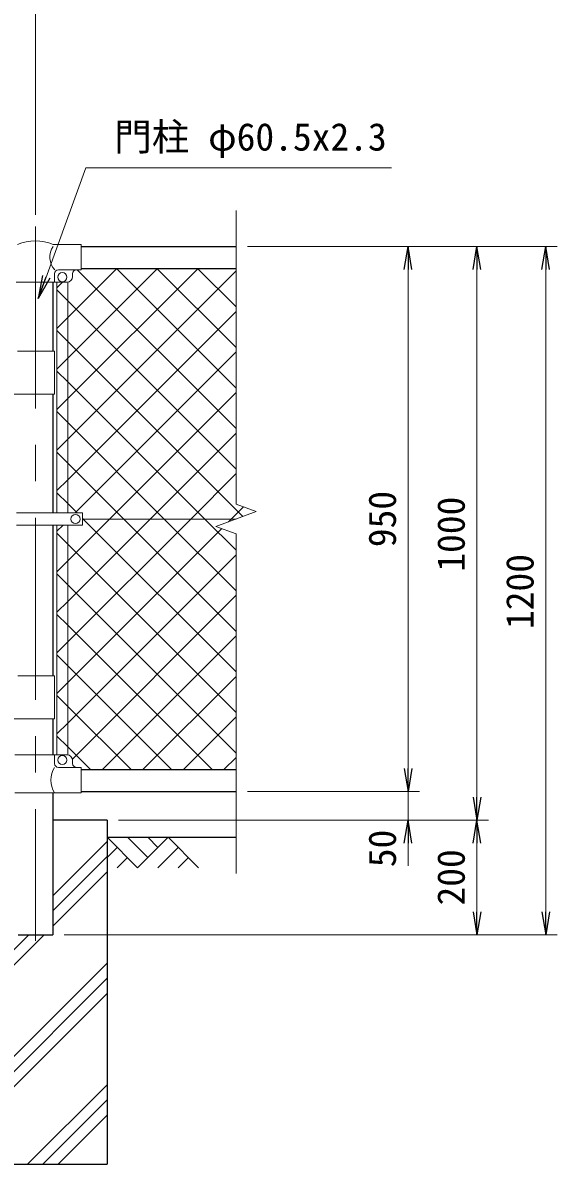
# Model space of a CAD drawing. Units: millimetres, scale not verified. Extents: x -4200 to 4200, y -2970 to 2970.
# Drawn here: x -1606 to -674, y -1039 to 952 of the extents above; entities that cross this region are included whole.
import ezdxf
from ezdxf.enums import TextEntityAlignment as Align

# ---------------------------------------------------------------- set-up
doc = ezdxf.new("R2010")
doc.units = ezdxf.units.MM
doc.header["$LTSCALE"] = 10
doc.linetypes.add('USER1', pattern=[50.8, 31.75, -6.35, 6.35, -6.35])
for name, color, linetype, lineweight in [('0-1_D-BMK', 2, 'USER1', 13), ('0-2_D-STR1', 1, 'Continuous', 25), ('0-3_D-STR3', 3, 'Continuous', 13), ('0-4_D-DCR-HCH', 7, 'Continuous', 13), ('0-5_D-BGD', 7, 'Continuous', 25), ('0-6_D-STR4', 7, 'Continuous', 25), ('0-7_D-STR-DIM', 7, 'Continuous', 13), ('0-A_D-STR-TXT', 7, 'Continuous', 13), ('0-B_D-STR2', 7, 'Continuous', 13)]:
    doc.layers.add(name, color=color, linetype=linetype, lineweight=lineweight)
doc.layers.add('0-8_0', color=7, linetype='Continuous')
doc.styles.add('ＭＳ ゴシック', font='')
doc.styles.get('ＭＳ ゴシック').set_extended_font_data('MS Gothic')

# ---------------------------------------------------------------- blocks, each defined once
blk = doc.blocks.new('_Open')
at = {"layer": '0-8_0'}
blk.add_line((-10, 1.667), (0, 0), dxfattribs=at)
blk.add_lwpolyline([(-10, -1.667), (0, 0), (-10, 0)], dxfattribs=at)

msp = doc.modelspace()

# ---------------------------------------------------------------- linework, layer by layer
at = {"layer": '0-1_D-BMK'}
msp.add_line((-1584.05, 596.61), (-1584.05, -649.21), dxfattribs=at)
at = {"layer": '0-2_D-STR1'}
for p, q in [((-1504.05, 561.37), (-1234.05, 561.37)), ((-1504.05, 523.37), (-1234.05, 523.37)), ((-1553.8, 499.07), (-1553.8, 378.87)), ((-1553.8, 303.87), (-1553.8, 96.87)), ((-1553.8, 75.87), (-1553.8, -187.13)), ((-1553.8, -262.13), (-1553.8, -324.93)), ((-1504.05, -350.63), (-1234.05, -350.63)), ((-1553.8, -390.93), (-1553.8, -638.63)), ((-1504.05, -388.63), (-1234.05, -388.63)), ((-1614.3, -638.63), (-1553.8, -638.63))]:
    msp.add_line(p, q, dxfattribs=at)
at = {"layer": '0-3_D-STR3'}
for p, q in [((-1552.91, 565.07), (-1504.05, 565.07)), ((-1504.05, 521.07), (-1504.05, 565.07)), ((-1543.65, 521.07), (-1504.05, 521.07)), ((-1617.45, 499.07), (-1529.05, 499.07)), ((-1550.65, 514.07), (-1550.65, 499.07)), ((-1546.55, 499.07), (-1546.55, 96.87)), ((-1527.55, 499.07), (-1527.55, 96.87)), ((-1519.05, 509.07), (-1519.05, 514.07)), ((-1614.98, 378.87), (-1550.75, 378.87)), ((-1550.75, 378.87), (-1550.75, 303.87)), ((-1636.58, 303.87), (-1550.75, 303.87)), ((-1616.85, 96.87), (-1502.05, 96.87)), ((-1502.05, 96.87), (-1502.05, 75.87)), ((-1234.05, 86.37), (-1502.05, 86.37)), ((-1616.85, 75.87), (-1502.05, 75.87)), ((-1546.55, -324.93), (-1546.55, 75.87)), ((-1527.55, -324.93), (-1527.55, 75.87)), ((-1614.84, -187.13), (-1550.5, -187.13)), ((-1550.5, -187.13), (-1550.5, -262.13)), ((-1636.44, -262.13), (-1550.5, -262.13)), ((-1619.75, -324.93), (-1529.05, -324.93)), ((-1550.65, -324.93), (-1550.65, -339.93)), ((-1519.05, -334.93), (-1519.05, -339.93)), ((-1543.65, -346.93), (-1504.05, -346.93)), ((-1504.05, -346.93), (-1504.05, -390.93)), ((-1619.75, -390.93), (-1504.05, -390.93))]:
    msp.add_line(p, q, dxfattribs=at)
for centre in [(-1537.05, 508.07), (-1514.05, 86.37), (-1537.05, -333.93)]:
    msp.add_circle(centre, 8, dxfattribs=at)
for centre, radius, start, end in [((-1584.05, 491.37), 80, 67.09875, 113.10629), ((-1525.52, 543.12), 33.4, 146.35914, 222.2959), ((-1543.65, 514.07), 7, 90, 180), ((-1512.05, 514.07), 7, 90, 180), ((-1529.05, 509.07), 10, 270, 0), ((-1529.05, -334.93), 10, 0, 90), ((-1516.43, -368.93), 40.68, 147.25964, 212.74036), ((-1543.65, -339.93), 7, 180, 270), ((-1512.05, -339.93), 7, 180, 270)]:
    msp.add_arc(centre, radius, start, end, dxfattribs=at)
at = {"layer": '0-4_D-DCR-HCH'}
for p, q in [((-1553.8, -570.56), (-1459.05, -475.81)), ((-1405.83, -521.84), (-1459.05, -468.63)), ((-1388.1, -504.11), (-1423.57, -468.63)), ((-1352.62, -468.63), (-1405.83, -521.84)), ((-1370.27, -486.46), (-1388.1, -468.63)), ((-1352.62, -468.63), (-1299.41, -521.84)), ((-1441.31, -486.37), (-1459.05, -504.03)), ((-1334.88, -486.37), (-1370.52, -521.84)), ((-1553.8, -597.07), (-1459.05, -502.32)), ((-1423.57, -504.11), (-1441.39, -521.84)), ((-1317.15, -504.11), (-1334.97, -521.84)), ((-1553.8, -623.59), (-1459.05, -528.84)), ((-1709.05, -778.84), (-1568.84, -638.63)), ((-1709.05, -752.32), (-1595.36, -638.63)), ((-1709.05, -937.94), (-1459.05, -687.94)), ((-1709.05, -964.45), (-1459.05, -714.45)), ((-1709.05, -990.97), (-1459.05, -740.97)), ((-1597.61, -1038.63), (-1459.05, -900.07)), ((-1571.09, -1038.63), (-1459.05, -926.59)), ((-1544.58, -1038.63), (-1459.05, -953.1))]:
    msp.add_line(p, q, dxfattribs=at)
at = {"layer": '0-5_D-BGD'}
msp.add_line((-1459.05, -468.63), (-1234.05, -468.63), dxfattribs=at)
at = {"layer": '0-6_D-STR4'}
for p, q in [((-1459.05, -438.63), (-1553.8, -438.63)), ((-1459.05, -438.63), (-1459.05, -1038.63)), ((-1709.05, -1038.63), (-1459.05, -1038.63))]:
    msp.add_line(p, q, dxfattribs=at)
at = {"layer": '0-7_D-STR-DIM'}
for p, q in [((-1584.05, 616.61), (-1584.05, 1071.37)), ((-1234.05, 112.02), (-1234.05, 624.37)), ((-1214.05, 561.37), (-914.05, 561.37)), ((-1214.05, 561.37), (-794.05, 561.37)), ((-1214.05, 561.37), (-674.05, 561.37)), ((-934.05, -348.63), (-934.05, 521.37)), ((-814.05, -398.63), (-814.05, 521.37)), ((-694.05, -598.63), (-694.05, 521.37)), ((-1198.81, 99.19), (-1234.05, 112.02)), ((-1269.28, 73.54), (-1198.81, 99.19)), ((-1234.05, 60.72), (-1269.28, 73.54)), ((-1234.05, -531.63), (-1234.05, 60.72)), ((-934.05, -348.63), (-934.05, -308.63)), ((-1214.05, -388.63), (-914.05, -388.63)), ((-1214.05, -388.63), (-914.05, -388.63)), ((-934.05, -438.63), (-934.05, -388.63)), ((-1439.05, -438.63), (-914.05, -438.63)), ((-1439.05, -438.63), (-794.05, -438.63)), ((-1439.05, -438.63), (-794.05, -438.63)), ((-934.05, -478.63), (-934.05, -518.63)), ((-814.05, -478.63), (-814.05, -598.63)), ((-1533.8, -638.63), (-674.05, -638.63)), ((-1533.8, -638.63), (-794.05, -638.63))]:
    msp.add_line(p, q, dxfattribs=at)
at = {"layer": '0-A_D-STR-TXT'}
msp.add_lwpolyline([(-963.15, 698.46), (-1496.31, 698.46), (-1578.24, 472.73)], dxfattribs=at)
at = {"layer": '0-B_D-STR2'}
for p, q in [((-1527.55, 437.64), (-1441.82, 523.37)), ((-1527.55, 366.93), (-1371.11, 523.37)), ((-1527.55, 296.22), (-1300.4, 523.37)), ((-1527.55, 225.51), (-1234.05, 519.01)), ((-1517.6, 518.3), (-1516.28, 519.62)), ((-1234.05, 243.95), (-1511.16, 521.07)), ((-1234.05, 314.66), (-1442.75, 523.37)), ((-1234.05, 385.37), (-1372.04, 523.37)), ((-1234.05, 456.08), (-1301.33, 523.37)), ((-1546.55, 489.35), (-1536.83, 499.07)), ((-1527.55, 154.8), (-1234.05, 448.3)), ((-1546.55, 418.64), (-1527.55, 437.64)), ((-1546.55, 347.93), (-1527.55, 366.93)), ((-1514.76, 96.87), (-1234.05, 377.58)), ((-1527.55, 325.32), (-1546.55, 344.32)), ((-1288.59, 86.37), (-1527.55, 325.32)), ((-1454.55, 86.37), (-1234.05, 306.87)), ((-1546.55, 277.22), (-1527.55, 296.22)), ((-1527.55, 254.61), (-1546.55, 273.61)), ((-1359.3, 86.37), (-1527.55, 254.61)), ((-1546.55, 206.51), (-1527.55, 225.51)), ((-1383.84, 86.37), (-1234.05, 236.16)), ((-1527.55, 183.9), (-1546.55, 202.9)), ((-1430.01, 86.37), (-1527.55, 183.9)), ((-1313.13, 86.37), (-1234.05, 165.45)), ((-1546.55, 135.8), (-1527.55, 154.8)), ((-1527.55, 13.37), (-1454.55, 86.37)), ((-1527.55, -57.34), (-1383.84, 86.37)), ((-1527.55, -128.05), (-1313.13, 86.37)), ((-1234.05, -109.6), (-1430.01, 86.37)), ((-1234.05, -38.89), (-1359.3, 86.37)), ((-1234.05, 31.82), (-1288.59, 86.37)), ((-1546.55, 65.08), (-1535.76, 75.87)), ((-1527.55, 42.48), (-1546.55, 61.48)), ((-1234.05, -251.02), (-1527.55, 42.48)), ((-1546.55, -5.63), (-1527.55, 13.37)), ((-1527.55, -28.23), (-1546.55, -9.23)), ((-1234.05, -321.73), (-1527.55, -28.23)), ((-1546.55, -76.34), (-1527.55, -57.34)), ((-1519.49, -332.12), (-1234.05, -46.68)), ((-1527.55, -98.94), (-1546.55, -79.94)), ((-1275.86, -350.63), (-1527.55, -98.94)), ((-1467.29, -350.63), (-1234.05, -117.39)), ((-1546.55, -147.05), (-1527.55, -128.05)), ((-1527.55, -169.65), (-1546.55, -150.65)), ((-1346.57, -350.63), (-1527.55, -169.65)), ((-1396.58, -350.63), (-1234.05, -188.1)), ((-1527.55, -240.37), (-1546.55, -221.37)), ((-1417.28, -350.63), (-1527.55, -240.37)), ((-1325.87, -350.63), (-1234.05, -258.81)), ((-1527.55, -311.08), (-1546.55, -292.08)), ((-1487.99, -350.63), (-1527.55, -311.08)), ((-1255.16, -350.63), (-1234.05, -329.52))]:
    msp.add_line(p, q, dxfattribs=at)
for points in [[(-1234.05, 173.24), (-1527.55, 466.74), (-1546.55, 485.74)], [(-1222.2, 90.68), (-1527.55, 396.03), (-1546.55, 415.03)], [(-1511.23, 96.87), (-1527.55, 113.19), (-1546.55, 132.19)], [(-1247.21, 81.57), (-1242.42, 86.37), (-1221.38, 107.41)], [(-1234.05, -180.31), (-1500.73, 86.37), (-1502.05, 87.69)], [(-1546.55, -217.76), (-1527.55, -198.76), (-1258.99, 69.8)], [(-1546.55, -288.47), (-1527.55, -269.47), (-1234.05, 24.03)]]:
    msp.add_lwpolyline(points, dxfattribs=at)

# ---------------------------------------------------------------- block references
at = {"layer": '0-7_D-STR-DIM', "xscale": 4, "yscale": 4}
for p, rotation in [((-934.05, 561.37), 90), ((-814.05, 561.37), 90), ((-694.05, 561.37), 90), ((-934.05, -388.63), 270), ((-934.05, -388.63), 270), ((-814.05, -438.63), 270), ((-934.05, -438.63), 90), ((-814.05, -438.63), 90), ((-814.05, -638.63), 270), ((-694.05, -638.63), 270)]:
    msp.add_blockref('_Open', p, dxfattribs=dict(at, rotation=rotation))
at = {"layer": '0-A_D-STR-TXT', "xscale": 4, "yscale": 4, "rotation": 250.05227}
msp.add_blockref('_Open', (-1578.92, 470.85), dxfattribs=at)

# ---------------------------------------------------------------- texts
at = {"layer": '0-7_D-STR-DIM', "style": 'ＭＳ ゴシック'}
for s, p in [('950', (-940.79, 37.24)), ('1000', (-820.79, -5.53)), ('1200', (-700.79, -105.53)), ('50', (-940.79, -520.83)), ('200', (-820.79, -587.63))]:
    msp.add_text(s, height=48.09, rotation=90, dxfattribs=at).set_placement(p, align=Align.BOTTOM_LEFT)
at = {"layer": '0-A_D-STR-TXT', "style": 'ＭＳ ゴシック'}
msp.add_text('門柱 φ60.5x2.3', height=48.09, dxfattribs=at).set_placement((-1446.65, 714.35), align=Align.BOTTOM_LEFT)

doc.saveas('drawing.dxf')
